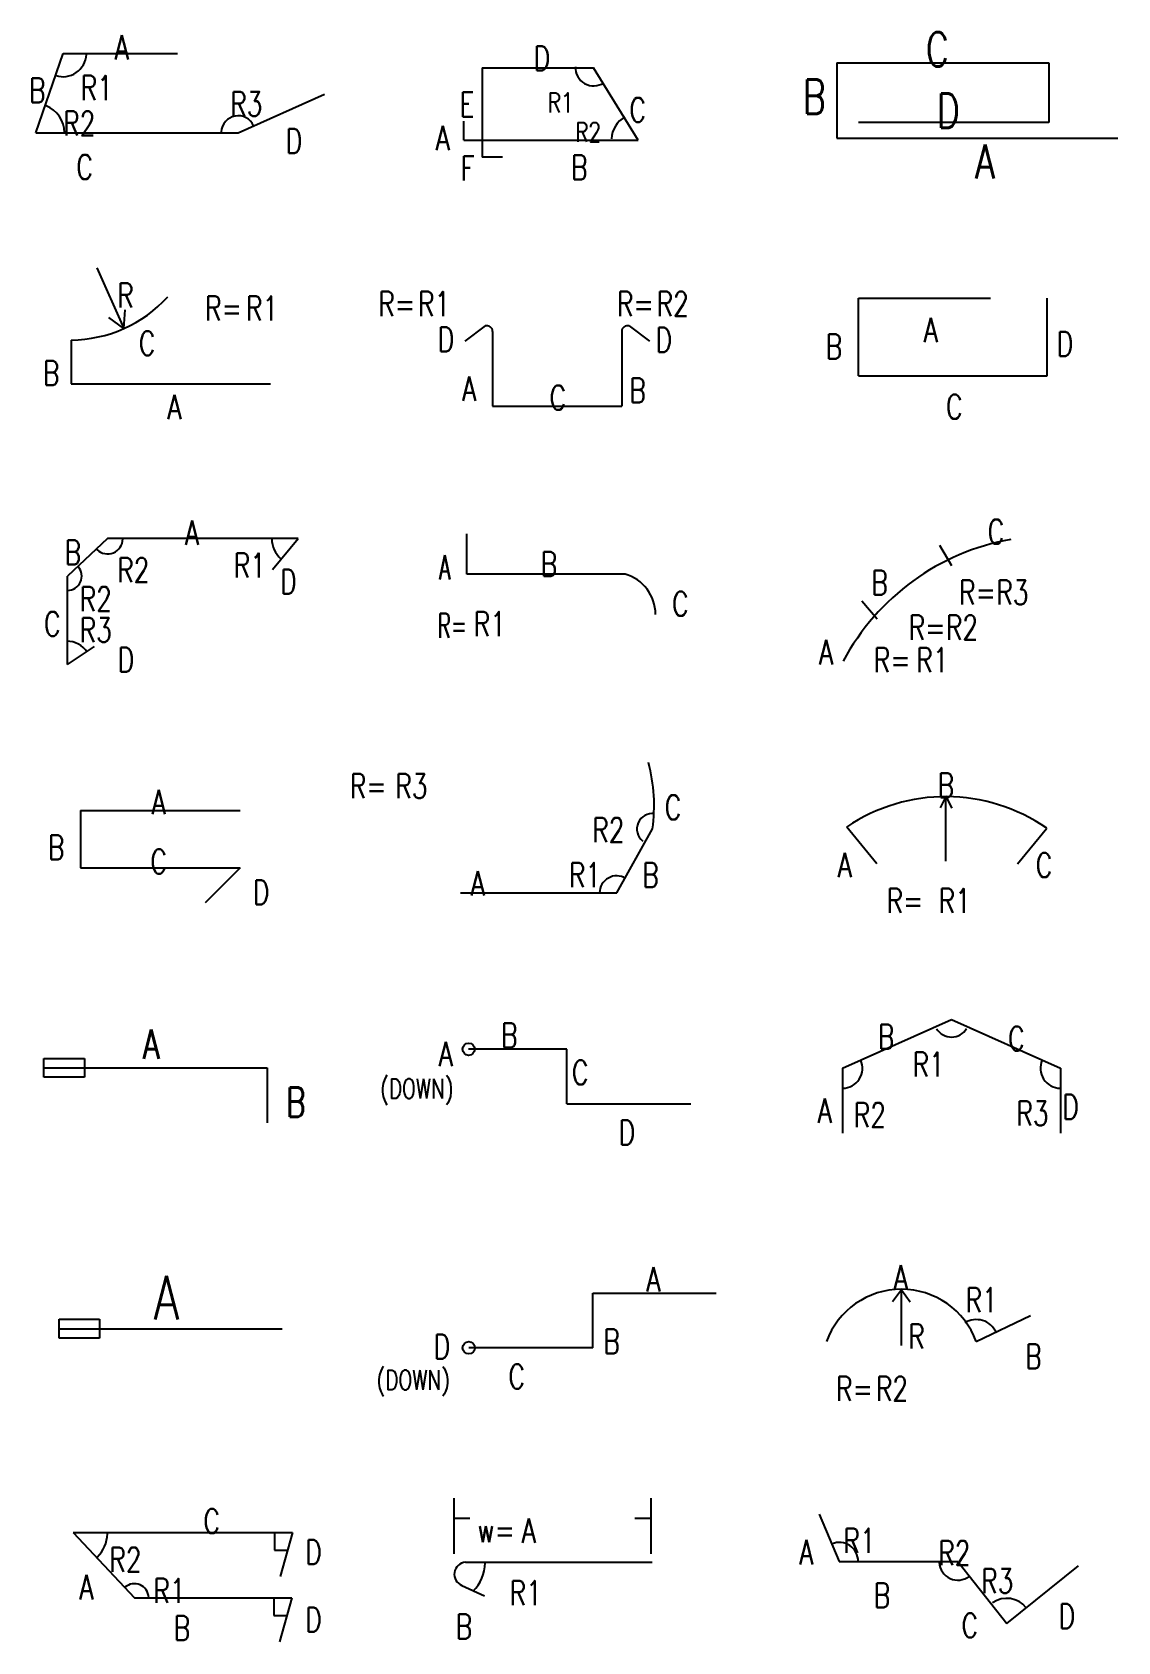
# Model space of a CAD drawing. Header units: millimetres. Extents: x -0.4 to 11.6, y -0.2 to 49.8.
# Drawn here: x 9.318 to 11.543, y 30.84 to 34.139 of the extents above; entities that cross this region are included whole.
import ezdxf
from ezdxf.enums import TextEntityAlignment as Align

# ---------------------------------------------------------------- set-up
doc = ezdxf.new("R2010")
doc.units = ezdxf.units.MM
for name, color, linetype in [('DIM', 7, 'Continuous'), ('SHOP', 2, 'Continuous'), ('TEXT', 3, 'Continuous'), ('TEXTSHOP', 3, 'Continuous')]:
    doc.layers.add(name, color=color, linetype=linetype)
doc.styles.add('ROMANS', font='romans.shx', dxfattribs={"width": 0.75, "bigfont": 'whgtxt.shx'})

# ---------------------------------------------------------------- blocks, each defined once
blk = doc.blocks.new('SSBAR_SHP_1263')
at = {"color": 40}
for p, q in [((-0.1984, 0.0641), (-0.0725, -0.0699)), ((0.2516, 0.0641), (0.2265, -0.0258)), ((0.2503, -0.0699), (0.2251, -0.1598))]:
    blk.add_line(p, q, dxfattribs=at)
at = {"color": 7}
for p, q in [((0.2148, 0.0641), (0.2148, 0.0279)), ((0.2148, 0.0279), (0.2415, 0.0279)), ((0.2134, -0.0699), (0.2134, -0.1061)), ((0.2134, -0.1061), (0.2401, -0.1061))]:
    blk.add_line(p, q, dxfattribs=at)
for centre, radius, start, end in [((-0.1984, 0.0641), 0.0706, 314.607, 358.0011), ((-0.0725, -0.0699), 0.0292, 1.973, 131.6193)]:
    blk.add_arc(centre, radius, start, end, dxfattribs=at)
at = {"layer": 'SHOP', "color": 2}
for p, q in [((-0.1984, 0.0641), (0.2516, 0.0641)), ((-0.0725, -0.0699), (0.2503, -0.0699))]:
    blk.add_line(p, q, dxfattribs=at)
at = {"layer": 'TEXTSHOP', "color": 4, "style": 'ROMANS', "width": 0.75}
for tag, p in [('C', (0.0858, 0.0625)), ('B', (0.0248, -0.1567))]:
    blk.add_attdef(tag, text='', height=0.05, dxfattribs=at).set_placement(p, align=Align.CENTER)
for tag, p in [('R2', (-0.1239, -0.0163)), ('D', (0.2776, -0.001)), ('R1', (-0.0335, -0.0801)), ('D', (0.2776, -0.1393))]:
    blk.add_attdef(tag, p, '', height=0.05, dxfattribs=at)
blk.add_attdef('A', text='', height=0.05, dxfattribs=at).set_placement((-0.1565, -0.0729), align=Align.RIGHT)
blk = doc.blocks.new('SSBAR_SHP_1264')
at = {"color": 40}
for p, q in [((-0.2268, 0.0011), (-0.1439, 0.0011)), ((-0.2268, -0.0372), (-0.2268, 0.0011)), ((-0.1439, 0.0011), (-0.1439, -0.0372)), ((-0.1439, -0.0372), (-0.2268, -0.0372))]:
    blk.add_line(p, q, dxfattribs=at)
at = {"layer": 'SHOP', "color": 2}
blk.add_line((-0.2268, -0.0181), (0.2305, -0.0181), dxfattribs=at)
at = {"layer": 'TEXTSHOP', "color": 4, "style": 'ROMANS', "width": 0.75}
blk.add_attdef('A', text='', height=0.09, dxfattribs=at).set_placement((0.0533, 0.0005), align=Align.CENTER)
at = {"layer": 'TEXTSHOP', "color": 30, "true_color": 0xf8991e, "style": 'ROMANS', "width": 0.75}
for tag, p in [('O1', (-0.2268, 0.0087)), ('T1', (-0.1439, 0.0087))]:
    blk.add_attdef(tag, text='', height=0.05, dxfattribs=at).set_placement(p, align=Align.CENTER)
blk.add_attdef('COUPLER1', text='', height=0.05, dxfattribs=at).set_placement((-0.1853, -0.0448), align=Align.TOP_CENTER)
blk = doc.blocks.new('SSBAR_SHP_1265')
at = {"color": 40}
for p, q in [((-0.2579, -0.0029), (-0.2579, 0.0354)), ((-0.2579, 0.0354), (-0.1749, 0.0354)), ((-0.1749, 0.0354), (-0.1749, -0.0029)), ((-0.1749, -0.0029), (-0.2579, -0.0029))]:
    blk.add_line(p, q, dxfattribs=at)
at = {"layer": 'SHOP', "color": 2}
for p, q in [((-0.2579, 0.0163), (0.1994, 0.0163)), ((0.1994, 0.0163), (0.1994, -0.0963))]:
    blk.add_line(p, q, dxfattribs=at)
at = {"layer": 'TEXTSHOP', "color": 30, "true_color": 0xf8991e, "style": 'ROMANS', "width": 0.75}
for tag, p in [('O1', (-0.2579, 0.043)), ('T1', (-0.1749, 0.043))]:
    blk.add_attdef(tag, text='', height=0.05, dxfattribs=at).set_placement(p, align=Align.CENTER)
at = {"layer": 'TEXTSHOP', "color": 4, "style": 'ROMANS', "width": 0.75}
blk.add_attdef('A', text='', height=0.06, dxfattribs=at).set_placement((-0.0379, 0.0349), align=Align.CENTER)
at = {"layer": 'TEXTSHOP', "color": 30, "true_color": 0xf8991e, "style": 'ROMANS', "width": 0.75}
blk.add_attdef('COUPLER1', text='', height=0.05, dxfattribs=at).set_placement((-0.2164, -0.0105), align=Align.TOP_CENTER)
at = {"layer": 'TEXTSHOP', "color": 4, "style": 'ROMANS', "width": 0.75}
blk.add_attdef('B', (0.2381, -0.0836), '', height=0.06, dxfattribs=at)
blk = doc.blocks.new('SSBAR_SHP_1266')
at = {"color": 40}
for p, q in [((-0.183, 0.044), (-0.183, -0.0737)), ((0.1445, -0.0737), (0.0725, -0.1453))]:
    blk.add_line(p, q, dxfattribs=at)
at = {"layer": 'SHOP', "color": 2}
for p, q in [((-0.183, 0.044), (0.1445, 0.044)), ((-0.183, -0.0737), (0.1445, -0.0737))]:
    blk.add_line(p, q, dxfattribs=at)
at = {"layer": 'TEXTSHOP', "color": 4, "style": 'ROMANS', "width": 0.75}
for tag, p in [('A', (-0.0228, 0.0365)), ('C', (-0.0228, -0.0857))]:
    blk.add_attdef(tag, text='', height=0.05, dxfattribs=at).set_placement(p, align=Align.CENTER)
blk.add_attdef('B', text='', height=0.05, dxfattribs=at).set_placement((-0.2161, -0.0568), align=Align.RIGHT)
blk.add_attdef('D', (0.1705, -0.1487), '', height=0.05, dxfattribs=at)
blk = doc.blocks.new('SSBAR_SHP_1267')
at = {"color": 40}
for p, q in [((0.2106, 0.0381), (0.2632, 0.101)), ((-0.2097, -0.1571), (-0.1543, -0.1199))]:
    blk.add_line(p, q, dxfattribs=at)
for centre, radius, start, end in [((-0.1276, 0.101), 0.0312, 226.0469, 358.7516), ((0.2632, 0.101), 0.0542, 180.1801, 229.328), ((-0.2096, 0.024), 0.0291, 269.968, 42.0465), ((-0.2097, -0.1571), 0.0477, 32.0818, 92.0672)]:
    blk.add_arc(centre, radius, start, end, dxfattribs=at)
at = {"layer": 'SHOP', "color": 2}
for p, q in [((-0.1276, 0.101), (-0.2096, 0.024)), ((0.2632, 0.101), (-0.1276, 0.101)), ((-0.2097, -0.1571), (-0.2096, 0.024))]:
    blk.add_line(p, q, dxfattribs=at)
at = {"layer": 'TEXTSHOP', "color": 4, "style": 'ROMANS', "width": 0.75}
blk.add_attdef('A', text='', height=0.05, dxfattribs=at).set_placement((0.0456, 0.0884), align=Align.CENTER)
for tag, p in [('B', (-0.182, 0.0478)), ('R1', (0.1971, 0.0212)), ('C', (-0.224, -0.0987))]:
    blk.add_attdef(tag, text='', height=0.05, dxfattribs=at).set_placement(p, align=Align.RIGHT)
for tag, p in [('R2', (-0.1077, 0.0116)), ('D', (0.2263, -0.0121)), ('R2', (-0.1847, -0.0475)), ('R3', (-0.1847, -0.1111)), ('D', (-0.1066, -0.1722))]:
    blk.add_attdef(tag, p, '', height=0.05, dxfattribs=at)
blk = doc.blocks.new('SSBAR_SHP_1268')
at = {"color": 40}
for p, q in [((-0.1496, 0.1559), (-0.094, 0.0316)), ((-0.094, 0.0316), (-0.0913, 0.0698)), ((-0.094, 0.0316), (-0.1248, 0.054)), ((-0.2021, 0.0079), (-0.2021, -0.0814)), ((-0.2021, -0.0814), (0.2065, -0.0814))]:
    blk.add_line(p, q, dxfattribs=at)
at = {"color": 2}
blk.add_arc((-0.2052, 0.2803), 0.2724, 270.643, 317.5381, dxfattribs=at)
at = {"layer": 'TEXTSHOP', "color": 4, "style": 'ROMANS', "width": 0.75}
for s, p in [('R', (-0.1077, 0.0744)), ('R=', (0.0724, 0.0482))]:
    blk.add_text(s, height=0.05, dxfattribs=at).set_placement(p)
for tag, p in [('R1', (0.1561, 0.0482)), ('C', (-0.0634, -0.0236))]:
    blk.add_attdef(tag, p, '', height=0.05, dxfattribs=at)
blk.add_attdef('B', text='', height=0.05, dxfattribs=at).set_placement((-0.2264, -0.0846), align=Align.RIGHT)
blk.add_attdef('A', text='', height=0.05, dxfattribs=at).set_placement((0.0096, -0.1543), align=Align.CENTER)
blk = doc.blocks.new('SSBAR_SHP_1269')
at = {"color": 2}
for p, q in [((-0.2749, -0.067), (-0.2189, 0.0956)), ((-0.2189, 0.0956), (0.016, 0.0956)), ((0.1401, -0.067), (0.3171, 0.0116)), ((-0.2749, -0.067), (0.1401, -0.067))]:
    blk.add_line(p, q, dxfattribs=at)
at = {"color": 0}
for centre, radius, start, end in [((-0.2189, 0.0956), 0.0479, 251.7975, 357.1233), ((-0.2749, -0.067), 0.0588, 0, 68.5503), ((0.1401, -0.067), 0.0347, 23.9282, 177.2716)]:
    blk.add_arc(centre, radius, start, end, dxfattribs=at)
at = {"layer": 'TEXTSHOP', "color": 4, "style": 'ROMANS', "width": 0.75}
for tag, p in [('A', (-0.0983, 0.083)), ('C', (-0.1746, -0.1624))]:
    blk.add_attdef(tag, text='', height=0.05, dxfattribs=at).set_placement(p, align=Align.CENTER)
for tag, p in [('B', (-0.2548, -0.0052)), ('R3', (0.1898, -0.0331))]:
    blk.add_attdef(tag, text='', height=0.05, dxfattribs=at).set_placement(p, align=Align.RIGHT)
for tag, p in [('R1', (-0.1827, -0.0001)), ('R2', (-0.2185, -0.0731)), ('D', (0.2379, -0.1091))]:
    blk.add_attdef(tag, p, '', height=0.05, dxfattribs=at)
blk = doc.blocks.new('SSBAR_SHP_1363')
at = {"color": 40}
for p, q in [((-0.2168, 0.0208), (-0.2168, 0.1348)), ((0.1864, 0.0208), (0.1864, 0.1348)), ((-0.2168, 0.0937), (-0.1847, 0.0937)), ((0.1535, 0.0937), (0.1864, 0.0937)), ((-0.2014, -0.0441), (-0.155, -0.0657))]:
    blk.add_line(p, q, dxfattribs=at)
at = {"color": 50}
blk.add_arc((-0.1922, -0.0213), 0.0246, 93.999, 248.1891, dxfattribs=at)
at = {"color": 7}
blk.add_arc((-0.2435, 0.0059), 0.0901, 316.5369, 357.323, dxfattribs=at)
at = {"layer": 'SHOP', "color": 2}
blk.add_line((-0.194, 0.0032), (0.1888, 0.0032), dxfattribs=at)
at = {"layer": 'TEXTSHOP', "color": 4, "style": 'ROMANS', "width": 0.75}
blk.add_text('w=', height=0.05, dxfattribs=at).set_placement((-0.1696, 0.0441))
for tag, p in [('A', (-0.0785, 0.0431)), ('R1', (-0.1035, -0.0846)), ('B', (-0.214, -0.1534))]:
    blk.add_attdef(tag, p, '', height=0.05, dxfattribs=at)
blk = doc.blocks.new('SSBAR_SHP_1364')
at = {"color": 2}
for p, q in [((0.0669, 0.0546), (0.3198, 0.0546)), ((0.0669, -0.0571), (-0.1872, -0.0571))]:
    blk.add_line(p, q, dxfattribs=at)
at = {"color": 40}
blk.add_circle((-0.1872, -0.0571), 0.0125, dxfattribs=at)
at = {"layer": 'DIM', "color": 2}
blk.add_line((0.0669, -0.0571), (0.0669, 0.0546), dxfattribs=at)
at = {"layer": 'TEXT', "color": 4, "style": 'ROMANS', "width": 0.75}
blk.add_text('(DOWN)', height=0.04, dxfattribs=at).set_placement((-0.2259, -0.1431), align=Align.RIGHT)
blk.add_attdef('A', text='', height=0.05, dxfattribs=at).set_placement((0.1917, 0.0583), align=Align.CENTER)
blk.add_attdef('D', text='', height=0.05, dxfattribs=at).set_placement((-0.2251, -0.0797), align=Align.RIGHT)
for tag, p in [('B', (0.089, -0.0691)), ('C', (-0.1057, -0.1411))]:
    blk.add_attdef(tag, p, '', height=0.05, dxfattribs=at)
blk = doc.blocks.new('SSBAR_SHP_1365')
at = {"color": 2}
for p, q in [((0.0142, 0.0546), (-0.1874, 0.0546)), ((0.0142, -0.0571), (0.2683, -0.0571))]:
    blk.add_line(p, q, dxfattribs=at)
at = {"color": 40}
blk.add_circle((-0.1874, 0.0546), 0.0125, dxfattribs=at)
at = {"layer": 'DIM', "color": 2}
blk.add_line((0.0142, -0.0571), (0.0142, 0.0546), dxfattribs=at)
at = {"layer": 'TEXT', "color": 4, "style": 'ROMANS', "width": 0.75}
blk.add_text('(DOWN)', height=0.04, dxfattribs=at).set_placement((-0.2185, -0.0461), align=Align.RIGHT)
for tag, p in [('B', (-0.1207, 0.0583)), ('C', (0.0244, -0.0179))]:
    blk.add_attdef(tag, p, '', height=0.05, dxfattribs=at)
blk.add_attdef('A', text='', height=0.05, dxfattribs=at).set_placement((-0.2196, 0.0201), align=Align.RIGHT)
blk.add_attdef('D', text='', height=0.05, dxfattribs=at).set_placement((0.1371, -0.1411), align=Align.CENTER)
blk = doc.blocks.new('SSBAR_SHP_1366')
at = {"color": 2}
for p, q in [((0.1161, -0.1251), (0.1894, 0.006)), ((-0.2041, -0.1251), (0.1161, -0.1251))]:
    blk.add_line(p, q, dxfattribs=at)
blk.add_arc((-0.1475, 0.0537), 0.3403, 351.9384, 15.0407, dxfattribs=at)
at = {"color": 0}
for centre, radius, start, end in [((0.1894, 0.006), 0.0319, 82.4912, 231.1392), ((0.1161, -0.1251), 0.0351, 58.487, 180)]:
    blk.add_arc(centre, radius, start, end, dxfattribs=at)
at = {"layer": 'TEXTSHOP', "color": 4, "style": 'ROMANS', "width": 0.75}
blk.add_text('R=', height=0.05, dxfattribs=at).set_placement((-0.4309, 0.0689))
for tag, p in [('R3', (-0.3376, 0.0689)), ('C', (0.2146, 0.0253)), ('B', (0.1684, -0.1133))]:
    blk.add_attdef(tag, p, '', height=0.05, dxfattribs=at)
for tag, p in [('R2', (0.1319, -0.0211)), ('R1', (0.084, -0.1131)), ('A', (-0.1542, -0.1302))]:
    blk.add_attdef(tag, text='', height=0.05, dxfattribs=at).set_placement(p, align=Align.RIGHT)
blk = doc.blocks.new('SSBAR_SHP_1367')
at = {"color": 40}
blk.add_line((-0.1914, 0.0282), (-0.1914, 0.1106), dxfattribs=at)
blk.add_arc((0.1098, -0.0543), 0.0858, 0, 74.2351, dxfattribs=at)
at = {"layer": 'SHOP', "color": 2}
blk.add_line((0.1331, 0.0282), (-0.1914, 0.0282), dxfattribs=at)
at = {"layer": 'TEXTSHOP', "color": 4, "style": 'ROMANS', "width": 0.6}
blk.add_text('R=', height=0.05, dxfattribs=at).set_placement((-0.2509, -0.1023))
blk.add_attdef('A', text='', height=0.05, dxfattribs=at).set_placement((-0.2244, 0.017), align=Align.RIGHT)
at = {"layer": 'TEXTSHOP', "color": 4, "style": 'ROMANS', "width": 0.75}
for tag, p in [('B', (-0.0397, 0.0238)), ('C', (0.2297, -0.0575)), ('R1', (-0.1769, -0.0987))]:
    blk.add_attdef(tag, p, '', height=0.05, dxfattribs=at)
blk = doc.blocks.new('SSBAR_SHP_1368')
at = {"color": 2}
for p, q in [((-0.1536, 0.0369), (-0.1955, 0.0056)), ((0.1417, 0.0369), (0.1836, 0.0056)), ((-0.1383, -0.1278), (0.1264, -0.1278))]:
    blk.add_line(p, q, dxfattribs=at)
for centre, start, end in [((-0.1501, 0.0256), 358.686, 107.5873), ((0.1382, 0.0256), 72.4127, 181.314)]:
    blk.add_arc(centre, 0.0118, start, end, dxfattribs=at)
at = {"layer": 'SHOP', "color": 2}
for p, q in [((-0.1383, 0.0253), (-0.1383, -0.1278)), ((0.1264, 0.0253), (0.1264, -0.1278))]:
    blk.add_line(p, q, dxfattribs=at)
at = {"layer": 'TEXTSHOP', "color": 4, "style": 'ROMANS', "width": 0.75}
for p in [(-0.3725, 0.0573), (0.1167, 0.0573)]:
    blk.add_text('R=', height=0.05, dxfattribs=at).set_placement(p)
for tag, p in [('R1', (-0.2912, 0.0573)), ('R2', (0.198, 0.0573)), ('D', (0.1959, -0.0165)), ('B', (0.142, -0.1202))]:
    blk.add_attdef(tag, p, '', height=0.05, dxfattribs=at)
for tag, p in [('D', (-0.2169, -0.0156)), ('A', (-0.1716, -0.1165))]:
    blk.add_attdef(tag, text='', height=0.05, dxfattribs=at).set_placement(p, align=Align.RIGHT)
blk.add_attdef('C', text='', height=0.05, dxfattribs=at).set_placement((-0.0046, -0.1351), align=Align.CENTER)
blk = doc.blocks.new('SSBAR_SHP_1369')
at = {"color": 2}
for p, q in [((-0.16, 0.0662), (0.0687, 0.0662)), ((0.16, -0.0821), (0.0687, 0.0662)), ((-0.1973, -0.0821), (-0.1973, -0.0434)), ((-0.1177, -0.1173), (-0.16, -0.1173))]:
    blk.add_line(p, q, dxfattribs=at)
at = {"color": 7}
for centre, radius, start, end in [((0.0687, 0.0662), 0.0372, 176.9897, 303.9536), ((0.16, -0.0821), 0.0547, 119.5097, 177.6701)]:
    blk.add_arc(centre, radius, start, end, dxfattribs=at)
at = {"layer": 'SHOP', "color": 2}
for p, q in [((-0.16, 0.0662), (-0.16, -0.1173)), ((-0.1973, -0.0821), (0.16, -0.0821))]:
    blk.add_line(p, q, dxfattribs=at)
at = {"layer": 'TEXTSHOP', "color": 4, "style": 'ROMANS', "width": 0.75}
for tag, p in [('D', (-0.0541, 0.0606)), ('C', (0.1422, -0.0453)), ('B', (0.0227, -0.1632))]:
    blk.add_attdef(tag, p, '', height=0.05, dxfattribs=at)
for tag, height, p in [('E', 0.05, (-0.1755, -0.0343)), ('R1', 0.04, (0.0274, -0.0254)), ('A', 0.05, (-0.2258, -0.1031)), ('R2', 0.04, (0.0839, -0.086)), ('F', 0.05, (-0.1749, -0.1651))]:
    blk.add_attdef(tag, text='', height=height, dxfattribs=at).set_placement(p, align=Align.RIGHT)
blk = doc.blocks.new('SSBAR_SHP_1463')
at = {"color": 2}
for p, q in [((0.0156, 0.005), (0.1155, -0.1226)), ((0.1155, -0.1226), (0.263, -0.0038))]:
    blk.add_line(p, q, dxfattribs=at)
at = {"color": 7}
for centre, radius, start, end in [((-0.2278, 0.005), 0.0389, 0, 111.9424), ((0.0156, 0.005), 0.0385, 183.5259, 306.513), ((0.1155, -0.1226), 0.0518, 39.0973, 123.9481)]:
    blk.add_arc(centre, radius, start, end, dxfattribs=at)
at = {"layer": 'SHOP', "color": 2}
for p, q in [((-0.2691, 0.1021), (-0.2278, 0.005)), ((-0.2278, 0.005), (0.0156, 0.005))]:
    blk.add_line(p, q, dxfattribs=at)
at = {"layer": 'TEXTSHOP', "color": 4, "style": 'ROMANS', "width": 0.75}
for tag, p in [('R1', (-0.219, 0.0224)), ('R2', (-0.0247, -0.0027)), ('R3', (0.0633, -0.0601)), ('D', (0.2221, -0.1323))]:
    blk.add_attdef(tag, p, '', height=0.05, dxfattribs=at)
for tag, p in [('A', (-0.2807, -0.0011)), ('C', (0.0567, -0.1512))]:
    blk.add_attdef(tag, text='', height=0.05, dxfattribs=at).set_placement(p, align=Align.RIGHT)
blk.add_attdef('B', text='', height=0.05, dxfattribs=at).set_placement((-0.14, -0.0894), align=Align.CENTER)
blk = doc.blocks.new('SSBAR_SHP_1464')
at = {"color": 0}
for p, q in [((-0.1004, 0.0617), (-0.1185, 0.0367)), ((-0.1004, -0.0528), (-0.1004, 0.0617)), ((-0.1004, 0.0617), (-0.0823, 0.0367))]:
    blk.add_line(p, q, dxfattribs=at)
at = {"color": 40}
blk.add_line((0.0531, -0.0446), (0.1646, 0.0092), dxfattribs=at)
blk.add_arc((-0.1004, -0.1007), 0.1635, 20.0766, 159.9234, dxfattribs=at)
at = {"color": 7}
blk.add_arc((0.0531, -0.0446), 0.0451, 25.7466, 120.8535, dxfattribs=at)
at = {"layer": 'TEXTSHOP', "color": 4, "style": 'ROMANS', "width": 0.75}
for s, p in [('R', (-0.0863, -0.0587)), ('R=', (-0.2342, -0.1662))]:
    blk.add_text(s, height=0.05, dxfattribs=at).set_placement(p)
blk.add_attdef('A', text='', height=0.05, dxfattribs=at).set_placement((-0.1013, 0.0622), align=Align.CENTER)
for tag, p in [('R1', (0.0312, 0.0157)), ('B', (0.1535, -0.0998)), ('R2', (-0.1525, -0.1662))]:
    blk.add_attdef(tag, p, '', height=0.05, dxfattribs=at)
blk = doc.blocks.new('SSBAR_SHP_1465')
at = {"color": 40}
for p, q in [((-0.2209, 0.0157), (0.0024, 0.1158)), ((0.0024, 0.1158), (0.2256, 0.0157))]:
    blk.add_line(p, q, dxfattribs=at)
blk.add_arc((0.0024, 0.1158), 1.387778780781446e-17, 180, 349.6126, dxfattribs=at)
at = {"color": 7}
blk.add_arc((0.0024, 0.1158), 0.0362, 212.1402, 328.7145, dxfattribs=at)
at = {"layer": 'DIM', "color": 7}
for centre, start, end in [((-0.2209, 0.0157), 270, 24.2241), ((0.2256, 0.0157), 155.7759, 270)]:
    blk.add_arc(centre, 0.0409, start, end, dxfattribs=at)
at = {"layer": 'SHOP', "color": 2}
for p, q in [((-0.2209, 0.0157), (-0.2209, -0.1177)), ((0.2256, 0.0157), (0.2256, -0.1177))]:
    blk.add_line(p, q, dxfattribs=at)
at = {"layer": 'TEXTSHOP', "color": 4, "style": 'ROMANS', "width": 0.75}
for tag, p in [('B', (-0.1148, 0.0552)), ('A', (-0.2429, -0.0961)), ('R3', (0.2015, -0.1018))]:
    blk.add_attdef(tag, text='', height=0.05, dxfattribs=at).set_placement(p, align=Align.RIGHT)
for tag, p in [('C', (0.1186, 0.0514)), ('R2', (-0.1979, -0.1052)), ('D', (0.2297, -0.0884))]:
    blk.add_attdef(tag, p, '', height=0.05, dxfattribs=at)
blk.add_attdef('R1', text='', height=0.05, dxfattribs=at).set_placement((-0.0445, -0.0016), align=Align.CENTER)
blk = doc.blocks.new('SSBAR_SHP_1466')
at = {"layer": 'DIM', "color": 7}
for p, q in [((-0.0094, 0.0723), (-0.0206, 0.0493)), ((-0.0094, -0.0599), (-0.0094, 0.0723)), ((-0.0094, 0.0723), (0.0028, 0.0486))]:
    blk.add_line(p, q, dxfattribs=at)
at = {"layer": 'SHOP', "color": 2}
for p, q in [((-0.1507, -0.0657), (-0.2125, 0.01)), ((0.1379, -0.0657), (0.1976, 0.0074))]:
    blk.add_line(p, q, dxfattribs=at)
blk.add_arc((-0.0094, -0.2902), 0.3625, 55.1941, 124.0789, dxfattribs=at)
at = {"layer": 'TEXTSHOP', "color": 4, "style": 'ROMANS', "width": 0.75}
blk.add_text('R=', height=0.05, dxfattribs=at).set_placement((-0.1307, -0.1661))
blk.add_attdef('B', text='', height=0.05, dxfattribs=at).set_placement((-0.0091, 0.0706), align=Align.CENTER)
blk.add_attdef('A', text='', height=0.05, dxfattribs=at).set_placement((-0.2016, -0.093), align=Align.RIGHT)
for tag, p in [('C', (0.1751, -0.093)), ('R1', (-0.024, -0.1661))]:
    blk.add_attdef(tag, p, '', height=0.05, dxfattribs=at)
blk = doc.blocks.new('SSBAR_SHP_1467')
at = {"color": 2}
for p, q in [((-0.0219, 0.0879), (0.0024, 0.0463)), ((-0.1813, -0.0264), (-0.1501, -0.0634))]:
    blk.add_line(p, q, dxfattribs=at)
blk.add_arc((0.209, -0.3787), 0.4857, 100.1168, 151.9073, dxfattribs=at)
at = {"layer": 'TEXTSHOP', "color": 4, "style": 'ROMANS', "width": 0.75}
for p in [(0.0181, -0.0341), (-0.0853, -0.1061), (-0.1568, -0.1727)]:
    blk.add_text('R=', height=0.05, dxfattribs=at).set_placement(p)
for tag, p in [('C', (0.1104, 0.0903)), ('B', (-0.128, -0.0141)), ('A', (-0.2401, -0.1567))]:
    blk.add_attdef(tag, text='', height=0.05, dxfattribs=at).set_placement(p, align=Align.RIGHT)
for tag, p in [('R3', (0.0944, -0.0341)), ('R2', (-0.009, -0.1061)), ('R1', (-0.0698, -0.1727))]:
    blk.add_attdef(tag, p, '', height=0.05, dxfattribs=at)
blk = doc.blocks.new('SSBAR_SHP_1468')
at = {"color": 2}
for p, q in [((-0.1884, -0.0652), (-0.1884, 0.0939)), ((0.1987, -0.0652), (0.1987, 0.0939))]:
    blk.add_line(p, q, dxfattribs=at)
at = {"color": 40}
blk.add_line((-0.1884, 0.0939), (0.0825, 0.0939), dxfattribs=at)
at = {"layer": 'SHOP', "color": 2}
blk.add_line((-0.1884, -0.0652), (0.1987, -0.0652), dxfattribs=at)
at = {"layer": 'TEXTSHOP', "color": 4, "style": 'ROMANS', "width": 0.75}
for tag, p in [('A', (-0.0398, 0.0038)), ('C', (0.008, -0.1536))]:
    blk.add_attdef(tag, text='', height=0.05, dxfattribs=at).set_placement(p, align=Align.CENTER)
blk.add_attdef('B', text='', height=0.05, dxfattribs=at).set_placement((-0.2217, -0.0302), align=Align.RIGHT)
blk.add_attdef('D', (0.2183, -0.0249), '', height=0.05, dxfattribs=at)
blk = doc.blocks.new('SSBAR_SHP_1469')
at = {"color": 2}
for p, q in [((-0.2329, 0.0764), (0.2021, 0.0764)), ((0.2021, 0.0764), (0.2021, -0.0458)), ((0.2021, -0.0458), (-0.1884, -0.0458))]:
    blk.add_line(p, q, dxfattribs=at)
at = {"layer": 'SHOP', "color": 2}
for p, q in [((-0.2329, 0.0764), (-0.2329, -0.0785)), ((-0.2329, -0.0785), (0.3433, -0.0785))]:
    blk.add_line(p, q, dxfattribs=at)
at = {"layer": 'TEXTSHOP', "color": 4, "style": 'ROMANS', "width": 0.75}
for tag, p in [('C', (-0.0266, 0.0689)), ('D', (-0.0043, -0.057)), ('A', (0.0711, -0.1611))]:
    blk.add_attdef(tag, text='', height=0.07, dxfattribs=at).set_placement(p, align=Align.CENTER)
blk.add_attdef('B', text='', height=0.07, dxfattribs=at).set_placement((-0.2552, -0.0281), align=Align.RIGHT)

msp = doc.modelspace()

# ---------------------------------------------------------------- block references
for name, p, values in [('SSBAR_SHP_1269', (9.6, 34), {'R2': 'R2', 'B': 'B', 'D': 'D', 'C': 'C', 'A': 'A', 'R3': 'R3', 'R1': 'R1'}), ('SSBAR_SHP_1369', (10.4, 34), {'F': 'F', 'E': 'E', 'R1': 'R1', 'R2': 'R2', 'C': 'C', 'A': 'A', 'D': 'D', 'B': 'B'}), ('SSBAR_SHP_1469', (11.2, 34), {'A': 'A', 'B': 'B', 'C': 'C', 'D': 'D'}), ('SSBAR_SHP_1268', (9.6, 33.5), {'A': 'A', 'B': 'B', 'C': 'C', 'R1': 'R1'}), ('SSBAR_SHP_1468', (11.2, 33.5), {'A': 'A', 'D': 'D', 'B': 'B', 'C': 'C'}), ('SSBAR_SHP_1467', (11.2, 33), {'C': 'C', 'R3': 'R3', 'R2': 'R2', 'R1': 'R1', 'B': 'B', 'A': 'A'}), ('SSBAR_SHP_1367', (10.4, 33), {'B': 'B', 'C': 'C', 'R1': 'R1', 'A': 'A'}), ('SSBAR_SHP_1366', (10.4, 32.5), {'R1': 'R1', 'A': 'A', 'B': 'B', 'R2': 'R2', 'R3': 'R3', 'C': 'C'}), ('SSBAR_SHP_1466', (11.2, 32.5), {'A': 'A', 'B': 'B', 'R1': 'R1', 'C': 'C'}), ('SSBAR_SHP_1266', (9.6, 32.5), {'B': 'B', 'A': 'A', 'D': 'D', 'C': 'C'}), ('SSBAR_SHP_1365', (10.4, 32), {'A': 'A', 'D': 'D', 'C': 'C', 'B': 'B'}), ('SSBAR_SHP_1465', (11.2, 32), {'A': 'A', 'D': 'D', 'C': 'C', 'R1': 'R1', 'R2': 'R2', 'B': 'B', 'R3': 'R3'}), ('SSBAR_SHP_1265', (9.6, 32), {'B': 'B', 'A': 'A'}), ('SSBAR_SHP_1364', (10.4, 31.5), {'C': 'C', 'B': 'B', 'A': 'A', 'D': 'D'}), ('SSBAR_SHP_1464', (11.2, 31.5), {'A': 'A', 'R2': 'R2', 'B': 'B', 'R1': 'R1'}), ('SSBAR_SHP_1363', (10.4, 31), {'B': 'B', 'A': 'A', 'R1': 'R1'}), ('SSBAR_SHP_1463', (11.2, 31), {'B': 'B', 'A': 'A', 'R2': 'R2', 'D': 'D', 'R1': 'R1', 'C': 'C', 'R3': 'R3'})]:
    msp.add_blockref(name, p).add_auto_attribs(values)
ref = msp.add_blockref('SSBAR_SHP_1368', (10.4, 33.5))
ref.add_attrib('C', 'C', dxfattribs={"layer": 'TEXTSHOP', "color": 4, "height": 0.05, "style": 'ROMANS', "width": 0.75}).set_placement((10.3954, 33.3649), align=Align.CENTER)
ref.add_attrib('D', 'D', dxfattribs={"layer": 'TEXTSHOP', "color": 4, "height": 0.05, "style": 'ROMANS', "width": 0.75}).set_placement((10.1831, 33.4844), align=Align.RIGHT)
ref.add_attrib('B', 'B', (10.542, 33.3798), dxfattribs={"layer": 'TEXTSHOP', "color": 4, "height": 0.05, "style": 'ROMANS', "width": 0.75})
ref.add_attrib('A', 'A', dxfattribs={"layer": 'TEXTSHOP', "color": 4, "height": 0.05, "style": 'ROMANS', "width": 0.75}).set_placement((10.2284, 33.3835), align=Align.RIGHT)
ref.add_attrib('D', 'D', (10.5959, 33.4835), dxfattribs={"layer": 'TEXTSHOP', "color": 4, "height": 0.05, "style": 'ROMANS', "width": 0.75})
ref.add_attrib('R1', 'R1', (10.1088, 33.5573), dxfattribs={"layer": 'TEXTSHOP', "color": 4, "height": 0.05, "style": 'ROMANS', "width": 0.75})
ref.add_attrib('R2', 'R2', (10.598, 33.5573), dxfattribs={"layer": 'TEXTSHOP', "color": 4, "height": 0.05, "style": 'ROMANS', "width": 0.75})
ref = msp.add_blockref('SSBAR_SHP_1267', (9.6, 33))
ref.add_attrib('D', 'D', (9.8263, 32.9879), dxfattribs={"layer": 'TEXTSHOP', "color": 4, "height": 0.05, "style": 'ROMANS', "width": 0.75})
ref.add_attrib('A', 'A', dxfattribs={"layer": 'TEXTSHOP', "color": 4, "height": 0.05, "style": 'ROMANS', "width": 0.75}).set_placement((9.6456, 33.0884), align=Align.CENTER)
ref.add_attrib('C', 'C', dxfattribs={"layer": 'TEXTSHOP', "color": 4, "height": 0.05, "style": 'ROMANS', "width": 0.75}).set_placement((9.376, 32.9013), align=Align.RIGHT)
ref.add_attrib('B', 'B', dxfattribs={"layer": 'TEXTSHOP', "color": 4, "height": 0.05, "style": 'ROMANS', "width": 0.75}).set_placement((9.418, 33.0478), align=Align.RIGHT)
ref.add_attrib('R2', 'R2', (9.4923, 33.0116), dxfattribs={"layer": 'TEXTSHOP', "color": 4, "height": 0.05, "style": 'ROMANS', "width": 0.75})
ref.add_attrib('D', 'D', (9.4934, 32.8278), dxfattribs={"layer": 'TEXTSHOP', "color": 4, "height": 0.05, "style": 'ROMANS', "width": 0.75})
ref.add_attrib('R1', 'R1', dxfattribs={"layer": 'TEXTSHOP', "color": 4, "height": 0.05, "style": 'ROMANS', "width": 0.75}).set_placement((9.7971, 33.0212), align=Align.RIGHT)
ref.add_attrib('R3', 'R3', (9.4153, 32.8889), dxfattribs={"layer": 'TEXTSHOP', "color": 4, "height": 0.05, "style": 'ROMANS', "width": 0.75})
ref.add_attrib('R2', 'R2', (9.4153, 32.9525), dxfattribs={"layer": 'TEXTSHOP', "color": 4, "height": 0.05, "style": 'ROMANS', "width": 0.75})
ref = msp.add_blockref('SSBAR_SHP_1264', (9.6, 31.5))
ref.add_attrib('A', 'A', dxfattribs={"layer": 'TEXTSHOP', "color": 4, "height": 0.09, "style": 'ROMANS', "width": 0.75}).set_placement((9.5932, 31.5005), align=Align.CENTER)
ref = msp.add_blockref('SSBAR_SHP_1263', (9.6, 31))
ref.add_attrib('A', 'A', dxfattribs={"layer": 'TEXTSHOP', "color": 4, "height": 0.05, "style": 'ROMANS', "width": 0.75}).set_placement((9.4435, 30.9271), align=Align.RIGHT)
ref.add_attrib('C', 'C', dxfattribs={"layer": 'TEXTSHOP', "color": 4, "height": 0.05, "style": 'ROMANS', "width": 0.75}).set_placement((9.6858, 31.0625), align=Align.CENTER)
ref.add_attrib('D', 'D', (9.8776, 30.999), dxfattribs={"layer": 'TEXTSHOP', "color": 4, "height": 0.05, "style": 'ROMANS', "width": 0.75})
ref.add_attrib('B', 'B', dxfattribs={"layer": 'TEXTSHOP', "color": 4, "height": 0.05, "style": 'ROMANS', "width": 0.75}).set_placement((9.6248, 30.8433), align=Align.CENTER)
ref.add_attrib('R1', 'R1', (9.5665, 30.9199), dxfattribs={"layer": 'TEXTSHOP', "color": 4, "height": 0.05, "style": 'ROMANS', "width": 0.75})
ref.add_attrib('R2', 'R2', (9.4761, 30.9837), dxfattribs={"layer": 'TEXTSHOP', "color": 4, "height": 0.05, "style": 'ROMANS', "width": 0.75})
ref.add_attrib('D', 'D', (9.8776, 30.8607), dxfattribs={"layer": 'TEXTSHOP', "color": 4, "height": 0.05, "style": 'ROMANS', "width": 0.75})

doc.saveas('drawing.dxf')
